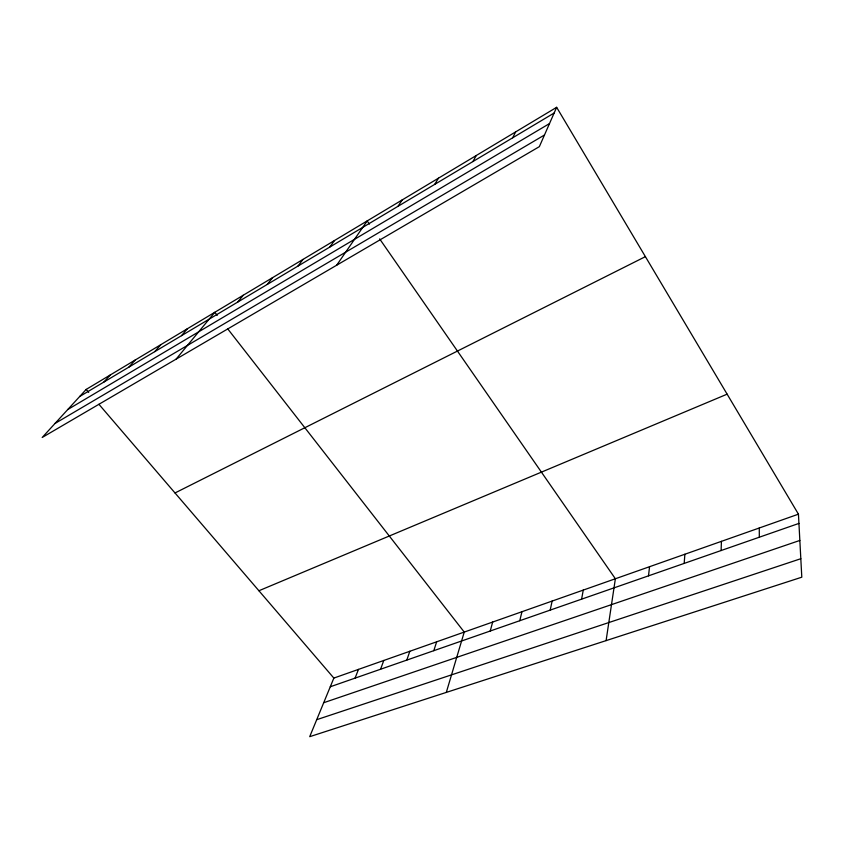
<?xml version="1.0" encoding="UTF-8"?>
<svg xmlns="http://www.w3.org/2000/svg" width="844" height="844" viewBox="0 0 844 844"><rect width="100%" height="100%" fill="white"/><g stroke="black" fill="none" stroke-linecap="round" stroke-linejoin="round"><path stroke-width="1.27" d="M721.103 550.541L721.43 541.342M684.178 563.412L684.885 554.234M648.509 575.84L649.553 566.704M606.097 640.617L615.371 578.762L379.642 238.884M581.6 599.166L583.257 590.093M550.193 610.117L552.124 601.076M519.756 620.72L521.951 611.721M490.237 631.017L492.664 622.049M446.307 692.407L464.242 632.072L227.669 328.791M433.795 650.692L436.654 641.809M406.787 660.103L409.846 651.262M380.56 669.25L383.798 660.451M355.06 678.133L358.478 669.387M798.445 514.175L333.855 678.08L309.706 736.685L801.8 577.191L798.445 514.175L556.65 107.315L86.162 389.432L42.2 437.477L539.358 146.645L556.65 107.315M512.677 137.794L515.642 131.907M472.893 161.563L476.28 155.507M434.702 184.382L438.479 178.179M398.009 206.305L402.134 199.965M336.682 265.206L367.182 220.928L369.377 224.093M329.761 247.092L334.498 240.519M297.974 266.082L302.975 259.424M267.316 284.396L272.559 277.665M237.713 302.089L243.188 295.273M176.111 359.133L214.809 312.291L217.225 315.382M181.502 335.669L187.368 328.749M154.79 351.632L160.824 344.658M128.942 367.077L135.145 360.061M103.917 382.026L110.269 374.979M79.684 396.511L554.149 113.012M67.763 409.54L549.497 123.583M55.018 423.456L544.475 135.008M175.003 492.959L645.396 256.65M258.918 590.747L727.127 394.169M330.268 686.773L798.93 523.407M323.695 702.725L799.838 540.445M316.711 719.689L800.819 558.717M86.162 389.432L88.715 392.397M98.917 404.287L333.855 678.08M759.262 527.996L759.326 537.217"/></g></svg>
